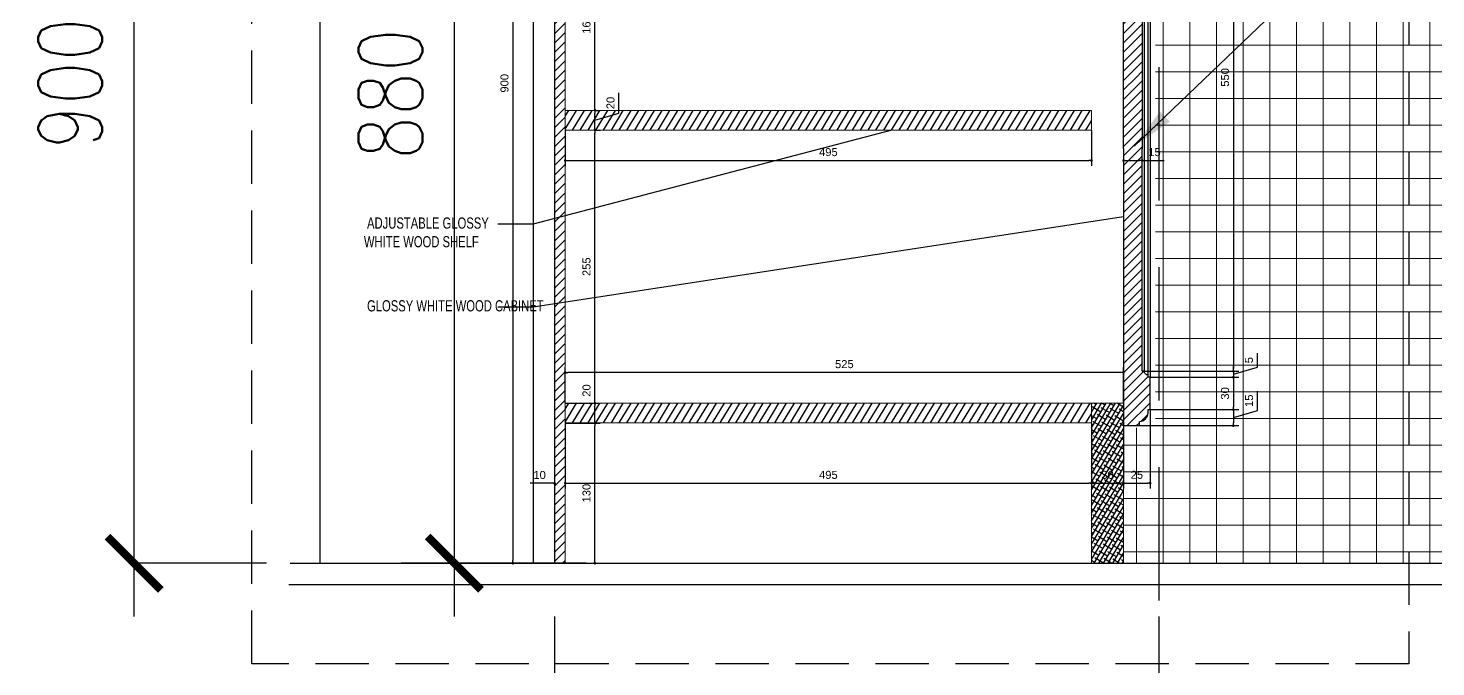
# Model space of a CAD drawing. Header units: inches. Extents: x -12478 to 399182, y -23212 to 525552.
# Drawn here: x 35686 to 37006, y -9158 to -8559 of the extents above; entities that cross this region are included whole.
import ezdxf

# ---------------------------------------------------------------- set-up
doc = ezdxf.new("R2010")
doc.units = ezdxf.units.IN
doc.header["$LTSCALE"] = 1000
doc.header["$MEASUREMENT"] = 0
for name, pattern in [('DASHED', [0.75, 0.5, -0.25]), ('HIDDEN', [0.375, 0.25, -0.125]), ('HIDDEN2', [0.1875, 0.125, -0.0625])]:
    doc.linetypes.add(name, pattern=pattern)
for name, color, linetype in [('8', 8, 'Continuous'), ('A-DIM', 9, 'Continuous'), ('A-Hidden', 8, 'HIDDEN'), ('CQ Grg Gypsum', 41, 'Continuous'), ('CQ spot detail elevation', 1, 'Continuous'), ('CQ SPOT DETAILS', 40, 'Continuous'), ('Layer1', 1, 'Continuous'), ('Layer3', 3, 'Continuous'), ('Layer7', 8, 'Continuous'), ('MARBLE 2', 6, 'Continuous')]:
    doc.layers.add(name, color=color, linetype=linetype)
for name, color, linetype, lineweight in [('CQ Marble', 6, 'Continuous', 0), ('ID-NOTES', 3, 'Continuous', 0), ('Sanitaire', 253, 'Continuous', 0)]:
    doc.layers.add(name, color=color, linetype=linetype, lineweight=lineweight)
doc.styles.add('DIM 50', font='romans.shx', dxfattribs={"width": 0.75, "height": 100})
doc.styles.get("Standard").update_dxf_attribs({"font": 'arial.ttf'})
doc.styles.add('ZZ-Dim All', font='romans.shx', dxfattribs={"width": 0.8})
doc.dimstyles.new('chester 5', dxfattribs={"dimscale": 0.05, "dimtxt": 150, "dimasz": 50, "dimexe": 100, "dimexo": 0, "dimgap": 80, "dimtad": 1, "dimdec": 0, "dimrnd": 5, "dimzin": 0, "dimdsep": 46, "dimtxsty": 'Standard', "dimblk": 'DOT', "dimcen": 100, "dimclrd": 1, "dimclre": 1, "dimclrt": 3, "dimadec": 0, "dimazin": 0, "dimtfac": 1, "dimtdec": 0, "dimtofl": 0, "dimtmove": 0, "dimatfit": 3, "dimfxl": 1, "dimtolj": 1, "dimtzin": 0, "dimlwd": -1, "dimarcsym": 0})
doc.dimstyles.new('DIM 0200', dxfattribs={"dimscale": 200, "dimtxt": 1, "dimasz": 0.8, "dimexe": 0.5, "dimexo": 1, "dimgap": 0.4, "dimtad": 1, "dimdec": 0, "dimrnd": 10, "dimdsep": 46, "dimtxsty": 'ZZ-Dim All', "dimblk1": 'ARCHTICK', "dimblk2": 'ARCHTICK', "dimsah": 1, "dimcen": 1, "dimdle": 0.5, "dimclrd": 256, "dimclre": 256, "dimclrt": 256, "dimadec": 0, "dimazin": 2, "dimtfac": 1, "dimtdec": 0, "dimtix": 1, "dimtmove": 2, "dimatfit": 2, "dimfxl": 1, "dimfxlon": 1, "dimtolj": 1, "dimtzin": 0, "dimlwd": -1, "dimlwe": -1, "dimarcsym": 0})
doc.dimstyles.new('DIM-100', dxfattribs={"dimscale": 50, "dimtxt": 1.25, "dimasz": 1, "dimexe": 1, "dimexo": 1, "dimgap": 0.6, "dimtad": 1, "dimdec": 0, "dimrnd": 5, "dimdsep": 46, "dimtxsty": 'ZZ-Dim All', "dimblk1": 'ARCHTICK', "dimblk2": 'ARCHTICK', "dimsah": 1, "dimcen": 1, "dimdle": 1, "dimclrd": 256, "dimclre": 8, "dimclrt": 256, "dimazin": 2, "dimtfac": 1, "dimtdec": 0, "dimtix": 1, "dimtmove": 2, "dimatfit": 2, "dimfxl": 0.1, "dimtolj": 1, "dimtzin": 0, "dimlwd": -1, "dimlwe": -1, "dimarcsym": 0})
pattern_1 = [(45, (-27890.277, 9060.65), (-4.4194174, 4.4194174), [])]

# ---------------------------------------------------------------- blocks, each defined once
blk = doc.blocks.new('A$Cc1a19ef2')
at = {"layer": 'Layer7'}
h = blk.add_hatch(dxfattribs=at)
h.set_pattern_fill('ANSI31', color=256, scale=50, style=0)
h.set_pattern_definition([(58.971423, (-38816.766, -48687.712), (-5.35568947, 3.22165956), [])])
h.paths.add_polyline_path([(0, 424.6), (0, 406.1), (493.4, 406.1), (493.4, 424.6)])
h = blk.add_hatch(dxfattribs=at)
h.set_pattern_fill('ANSI31', color=256, scale=50, style=0)
h.set_pattern_definition([(58.971423, (-38816.766, -48962.3396), (-5.35568947, 3.22165956), [])])
h.paths.add_polyline_path([(0, 150), (0, 131.5), (493.4, 131.5), (493.4, 150)])
at = {"layer": 'MARBLE 2', "ltscale": 0.1}
h = blk.add_hatch(dxfattribs=at)
h.set_pattern_fill('ANSI38', color=8, scale=30, style=0)
h.set_pattern_definition([(58.971423, (-43633.7828, -46815.273), (-3.21341368, 1.93299574), []), (148.971423, (-43633.7828, -46815.273), (-8.3598231, 0.6525778), [9.375, -5.625])])
h.paths.add_polyline_path([(523.4, 150), (518.4, 150), (493.4, 150), (493.4, 0), (523.4, 0)])
at = {"layer": 'Sanitaire'}
h = blk.add_hatch(dxfattribs=at)
h.set_pattern_fill('ANSI31', color=8, scale=50)
h.set_pattern_definition(pattern_1)
h.paths.add_polyline_path([(540.9, 844.5), (542.9, 844.5, -0.414214), (546.4, 848), (546.4, 850), (548.4, 850), (548.4, 865), (546.4, 865), (546.4, 868, 0.414214), (538.4, 876), (538.4, 880), (523.4, 880), (523.4, 779), (538.4, 779), (538.4, 782, 0.414214), (546.4, 790), (546.4, 793), (548.4, 793), (548.4, 808), (546.4, 808), (546.4, 810, -0.414214), (542.9, 813.5), (540.9, 813.5)])
edge = h.paths.add_edge_path()
edge.add_line((523.4, 455.5), (540.9, 455.5))
edge.add_line((540.9, 455.5), (540.9, 731))
edge.add_line((540.9, 731), (542.9, 731))
edge.add_arc((546.4, 731), 3.54, 90, 180, ccw=False)
edge.add_line((546.4, 734.5), (546.4, 736.5))
edge.add_line((546.4, 736.5), (548.4, 736.5))
edge.add_line((548.4, 736.5), (548.4, 767))
edge.add_line((548.4, 767), (546.4, 767))
edge.add_line((546.4, 767), (546.4, 770))
edge.add_arc((538.4, 770), 8, 0, 90)
edge.add_line((538.4, 778), (538.4, 779))
edge.add_line((538.4, 779), (523.4, 779))
edge.add_line((523.4, 779), (523.4, 455.5))
h = blk.add_hatch(dxfattribs=at)
h.set_pattern_fill('ANSI31', color=8, scale=50)
h.set_pattern_definition(pattern_1)
edge = h.paths.add_edge_path()
edge.add_line((523.4, 455.5), (540.9, 455.5))
edge.add_line((540.9, 455.5), (540.9, 180))
edge.add_line((540.9, 180), (542.9, 180))
edge.add_arc((546.4, 180), 3.54, 180, 270)
edge.add_line((546.4, 176.5), (546.4, 174.5))
edge.add_line((546.4, 174.5), (548.4, 174.5))
edge.add_line((548.4, 174.5), (548.4, 144))
edge.add_line((548.4, 144), (546.4, 144))
edge.add_line((546.4, 144), (546.4, 141))
edge.add_arc((538.4, 141), 8, 270, 360, ccw=False)
edge.add_line((538.4, 133), (538.4, 132))
edge.add_line((538.4, 132), (523.4, 132))
edge.add_line((523.4, 132), (523.4, 455.5))
h.paths.add_polyline_path([(523.4, 129), (538.4, 129), (538.4, 132), (523.4, 132)])
at = {"layer": '8', "color": 6, "lineweight": 0, "ltscale": 5}
for p, q in [((0, 424.6, 0), (493.4, 424.6, 0)), ((0, 150, 0), (523.4, 150, 0))]:
    blk.add_line(p, q, dxfattribs=at)
at = {"layer": '8', "color": 6, "lineweight": 0, "ltscale": 5, "elevation": 0}
for points in [[(0, 424.6), (493.4, 424.6), (493.4, 406.1), (0, 406.1)], [(0, 150), (493.4, 150), (493.4, 131.5), (0, 131.5)]]:
    blk.add_lwpolyline(points, close=True, dxfattribs=at)
blk.add_lwpolyline([(518.4, 150), (523.4, 150), (523.4, 0), (493.4, 0), (493.4, 150)], dxfattribs=at)
at = {"layer": 'CQ Grg Gypsum'}
for p, q in [((542.9, 731, 0), (542.9, 180, 0)), ((546.4, 176.5, 0), (546.4, 734.5, 0)), ((548.4, 736.5, 0), (548.4, 174.5, 0))]:
    blk.add_line(p, q, dxfattribs=at)
at = {"layer": 'CQ Grg Gypsum', "elevation": 0}
for points in [[(523.4, 388.4), (523.4, 779), (538.4, 779), (538.4, 778, -0.414214), (546.4, 770), (546.4, 767), (548.4, 767), (548.4, 736.5), (546.4, 736.5), (546.4, 734.5, 0.414214), (542.9, 731), (540.9, 731), (540.9, 388.4)], [(523.4, 388.4), (523.4, 129), (538.4, 129), (538.4, 133, 0.414214), (546.4, 141), (546.4, 144), (548.4, 144), (548.4, 174.5), (546.4, 174.5), (546.4, 176.5, -0.414214), (542.9, 180), (540.9, 180), (540.9, 388.4)]]:
    blk.add_lwpolyline(points, format="xyb", dxfattribs=at)
at = {"layer": 'Defpoints', "color": 1}
for tag, p in [('PRODUCT', (88, 900.2, 0)), ('MODELNUMBER', (88.2, 900.3, 0)), ('TRADENAME', (88.3, 900.3, 0))]:
    blk.add_attdef(tag, p, '', height=0.0254, dxfattribs=at)
blk = doc.blocks.new('_ARCHTICK')
at = {"color": 0, "linetype": 'ByBlock', "const_width": 0.15}
blk.add_lwpolyline([(-0.5, -0.5), (0.5, 0.5)], dxfattribs=at)
blk = doc.blocks.new('*D617')
at = {"layer": 'A-DIM', "transparency": 16777216}
blk.add_line((36085.6, -9110.6), (36085.6, -8130.6), dxfattribs=at)
at = {"layer": 'A-DIM', "color": 8, "linetype": 'HIDDEN2', "transparency": 16777216}
for p, q in [((36139.5, -8180.6), (36035.6, -8180.6)), ((36139.5, -9060.6), (36035.6, -9060.6))]:
    blk.add_line(p, q, dxfattribs=at)
at = {"layer": 'Defpoints', "color": 0, "transparency": 16777216}
for p in [(36085.6, -8180.6), (36189.5, -8180.6, 0), (36189.5, -9060.6, 0)]:
    blk.add_point(p, dxfattribs=at)
at = {"layer": 'A-DIM', "transparency": 16777216, "xscale": 50, "yscale": 50, "zscale": 50}
for p, rotation in [((36085.6, -8180.6), 90), ((36085.6, -9060.6), 270)]:
    blk.add_blockref('_ARCHTICK', p, dxfattribs=dict(at, rotation=rotation))
at = {"layer": 'A-DIM', "color": 3, "transparency": 16777216, "insert": (36025.6, -8620.6), "char_height": 60, "attachment_point": 5, "rotation": 90, "style": 'ZZ-Dim All'}
blk.add_mtext('\\A1;880', dxfattribs=at)
blk = doc.blocks.new('*D640')
at = {"layer": 'A-DIM', "color": 8, "linetype": 'HIDDEN2', "transparency": 16777216}
for p, q in [((36745.9, -8220.6), (36745.9, -9700.6)), ((36179.5, -9110.6), (36179.5, -9700.6))]:
    blk.add_line(p, q, dxfattribs=at)
at = {"layer": 'A-DIM', "transparency": 16777216}
blk.add_line((36129.5, -9650.6), (36795.9, -9650.6), dxfattribs=at)
at = {"layer": 'Defpoints', "color": 0, "transparency": 16777216}
for p in [(36745.9, -8170.6, 0), (36179.5, -9060.6, 0), (36745.9, -9650.6)]:
    blk.add_point(p, dxfattribs=at)
at = {"layer": 'A-DIM', "transparency": 16777216, "xscale": 50, "yscale": 50, "zscale": 50, "rotation": 180}
blk.add_blockref('_ARCHTICK', (36179.5, -9650.6), dxfattribs=at)
at = {"layer": 'A-DIM', "transparency": 16777216, "xscale": 50, "yscale": 50, "zscale": 50}
blk.add_blockref('_ARCHTICK', (36745.9, -9650.6), dxfattribs=at)
at = {"layer": 'A-DIM', "color": 3, "transparency": 16777216, "insert": (36462.7, -9590.6), "char_height": 60, "attachment_point": 5, "style": 'ZZ-Dim All'}
blk.add_mtext('\\A1;565', dxfattribs=at)
blk = doc.blocks.new('*D641')
at = {"layer": 'A-DIM', "color": 8, "linetype": 'HIDDEN2', "transparency": 16777216}
for p, q in [((40555.4, -8910.6), (40555.4, -9700.6)), ((36745.9, -9110.6), (36745.9, -9700.6))]:
    blk.add_line(p, q, dxfattribs=at)
at = {"layer": 'A-DIM', "transparency": 16777216}
blk.add_line((36695.9, -9650.6), (40605.4, -9650.6), dxfattribs=at)
at = {"layer": 'Defpoints', "color": 0, "transparency": 16777216}
for p in [(40555.4, -8860.6, 0), (36745.9, -9060.6, 0), (40555.4, -9650.6)]:
    blk.add_point(p, dxfattribs=at)
at = {"layer": 'A-DIM', "transparency": 16777216, "xscale": 50, "yscale": 50, "zscale": 50, "rotation": 180}
blk.add_blockref('_ARCHTICK', (36745.9, -9650.6), dxfattribs=at)
at = {"layer": 'A-DIM', "transparency": 16777216, "xscale": 50, "yscale": 50, "zscale": 50}
blk.add_blockref('_ARCHTICK', (40555.4, -9650.6), dxfattribs=at)
at = {"layer": 'A-DIM', "color": 3, "transparency": 16777216, "insert": (38650.6, -9590.6), "char_height": 60, "attachment_point": 5, "style": 'ZZ-Dim All'}
blk.add_mtext('\\A1;3810', dxfattribs=at)
blk = doc.blocks.new('*D642')
at = {"layer": 'A-DIM', "color": 8, "linetype": 'HIDDEN2', "transparency": 16777216}
for p, q in [((36179.5, -9110.6), (36179.5, -9886.4)), ((40555.4, -9110.6), (40555.4, -9886.4))]:
    blk.add_line(p, q, dxfattribs=at)
at = {"layer": 'A-DIM', "transparency": 16777216}
blk.add_line((36129.5, -9836.4), (40605.4, -9836.4), dxfattribs=at)
at = {"layer": 'Defpoints', "color": 0, "transparency": 16777216}
for p in [(36179.5, -9060.6, 0), (40555.4, -9060.6, 0), (40555.4, -9836.4)]:
    blk.add_point(p, dxfattribs=at)
at = {"layer": 'A-DIM', "transparency": 16777216, "xscale": 50, "yscale": 50, "zscale": 50, "rotation": 180}
blk.add_blockref('_ARCHTICK', (36179.5, -9836.4), dxfattribs=at)
at = {"layer": 'A-DIM', "transparency": 16777216, "xscale": 50, "yscale": 50, "zscale": 50}
blk.add_blockref('_ARCHTICK', (40555.4, -9836.4), dxfattribs=at)
at = {"layer": 'A-DIM', "color": 3, "transparency": 16777216, "insert": (38367.4, -9776.4), "char_height": 60, "attachment_point": 5, "style": 'ZZ-Dim All'}
blk.add_mtext('\\A1;4375', dxfattribs=at)
blk = doc.blocks.new('_Dot')
at = {"color": 0, "linetype": 'ByBlock', "lineweight": -2}
blk.add_line((-0.5, 0), (-1, 0), dxfattribs=at)
at = {"color": 0, "linetype": 'ByBlock', "const_width": 0.5}
blk.add_lwpolyline([(-0.25, 0, 1), (0.25, 0, 1)], format="xyb", close=True, dxfattribs=at)
blk = doc.blocks.new('*D647')
at = {"layer": 'CQ spot detail elevation', "color": 1, "lineweight": -2, "transparency": 16777216}
for p, q in [((36189.5, -8929.2), (36222.4, -8929.2)), ((36189.5, -9060.6), (36222.4, -9060.6))]:
    blk.add_line(p, q, dxfattribs=at)
at = {"layer": 'CQ spot detail elevation', "color": 1, "transparency": 16777216}
blk.add_line((36217.4, -9058.1), (36217.4, -8931.7), dxfattribs=at)
at = {"layer": 'Defpoints', "color": 0, "transparency": 16777216}
for p in [(36189.5, -8929.2, 0), (36217.4, -8929.2), (36189.5, -9060.6, 0)]:
    blk.add_point(p, dxfattribs=at)
at = {"layer": 'CQ spot detail elevation', "color": 1, "transparency": 16777216, "xscale": 2.5, "yscale": 2.5, "zscale": 2.5}
for p, rotation in [((36217.4, -8929.2), 90), ((36217.4, -9060.6), 270)]:
    blk.add_blockref('_Dot', p, dxfattribs=dict(at, rotation=rotation))
at = {"layer": 'CQ spot detail elevation', "color": 3, "transparency": 16777216, "insert": (36209.5, -8994.9), "char_height": 7.5, "attachment_point": 5, "rotation": 90}
blk.add_mtext('\\A1;130', dxfattribs=at)
blk = doc.blocks.new('*D648')
at = {"layer": 'CQ spot detail elevation', "color": 1, "transparency": 16777216}
for p, q in [((36217.4, -8910.6), (36217.4, -8889.3)), ((36217.4, -8926.7), (36217.4, -8913.1))]:
    blk.add_line(p, q, dxfattribs=at)
at = {"layer": 'CQ spot detail elevation', "color": 1, "lineweight": -2, "transparency": 16777216}
for p, q in [((36189.5, -8910.6), (36222.4, -8910.6)), ((36189.5, -8929.2), (36222.4, -8929.2))]:
    blk.add_line(p, q, dxfattribs=at)
at = {"layer": 'Defpoints', "color": 0, "transparency": 16777216}
for p in [(36189.5, -8910.6, 0), (36217.4, -8910.6), (36189.5, -8929.2, 0)]:
    blk.add_point(p, dxfattribs=at)
at = {"layer": 'CQ spot detail elevation', "color": 1, "transparency": 16777216, "xscale": 2.5, "yscale": 2.5, "zscale": 2.5}
for p, rotation in [((36217.4, -8910.6), 90), ((36217.4, -8929.2), 270)]:
    blk.add_blockref('_Dot', p, dxfattribs=dict(at, rotation=rotation))
at = {"layer": 'CQ spot detail elevation', "color": 3, "transparency": 16777216, "insert": (36209.5, -8898.7), "char_height": 7.5, "attachment_point": 5, "rotation": 90}
blk.add_mtext('\\A1;20', dxfattribs=at)
blk = doc.blocks.new('*D649')
at = {"layer": 'CQ spot detail elevation', "color": 1, "lineweight": -2, "transparency": 16777216}
for p, q in [((36217.4, -8654.5), (36222.4, -8654.5)), ((36189.5, -8910.6), (36222.4, -8910.6))]:
    blk.add_line(p, q, dxfattribs=at)
at = {"layer": 'CQ spot detail elevation', "color": 1, "transparency": 16777216}
blk.add_line((36217.4, -8908.1), (36217.4, -8657), dxfattribs=at)
at = {"layer": 'Defpoints', "color": 0, "transparency": 16777216}
for p in [(36217.4, -8654.5, 0), (36217.4, -8654.5), (36189.5, -8910.6, 0)]:
    blk.add_point(p, dxfattribs=at)
at = {"layer": 'CQ spot detail elevation', "color": 1, "transparency": 16777216, "xscale": 2.5, "yscale": 2.5, "zscale": 2.5}
for p, rotation in [((36217.4, -8654.5), 90), ((36217.4, -8910.6), 270)]:
    blk.add_blockref('_Dot', p, dxfattribs=dict(at, rotation=rotation))
at = {"layer": 'CQ spot detail elevation', "color": 3, "transparency": 16777216, "insert": (36209.5, -8782.6), "char_height": 7.5, "attachment_point": 5, "rotation": 90}
blk.add_mtext('\\A1;255', dxfattribs=at)
blk = doc.blocks.new('*D650')
at = {"layer": 'CQ spot detail elevation', "color": 1, "transparency": 16777216}
for p, q in [((36239.9, -8638.5), (36239.9, -8619.7)), ((36217.4, -8652), (36217.4, -8638.5)), ((36217.4, -8645.3), (36239.9, -8638.5))]:
    blk.add_line(p, q, dxfattribs=at)
at = {"layer": 'CQ spot detail elevation', "color": 1, "lineweight": -2, "transparency": 16777216}
for p, q in [((36217.4, -8636), (36222.4, -8636)), ((36217.4, -8654.5), (36222.4, -8654.5))]:
    blk.add_line(p, q, dxfattribs=at)
at = {"layer": 'Defpoints', "color": 0, "transparency": 16777216}
for p in [(36217.4, -8636, 0), (36217.4, -8636), (36217.4, -8654.5, 0)]:
    blk.add_point(p, dxfattribs=at)
at = {"layer": 'CQ spot detail elevation', "color": 1, "transparency": 16777216, "xscale": 2.5, "yscale": 2.5, "zscale": 2.5}
for p, rotation in [((36217.4, -8636), 90), ((36217.4, -8654.5), 270)]:
    blk.add_blockref('_Dot', p, dxfattribs=dict(at, rotation=rotation))
at = {"layer": 'CQ spot detail elevation', "color": 3, "transparency": 16777216, "insert": (36232, -8629.1), "char_height": 7.5, "attachment_point": 5, "rotation": 90}
blk.add_mtext('\\A1;20', dxfattribs=at)
blk = doc.blocks.new('*D651')
at = {"layer": 'CQ spot detail elevation', "color": 1, "lineweight": -2, "transparency": 16777216}
for p, q in [((36217.4, -8475.1), (36222.4, -8475.1)), ((36217.4, -8636), (36222.4, -8636))]:
    blk.add_line(p, q, dxfattribs=at)
at = {"layer": 'CQ spot detail elevation', "color": 1, "transparency": 16777216}
blk.add_line((36217.4, -8633.5), (36217.4, -8477.6), dxfattribs=at)
at = {"layer": 'Defpoints', "color": 0, "transparency": 16777216}
for p in [(36217.4, -8475.1, 0), (36217.4, -8475.1), (36217.4, -8636, 0)]:
    blk.add_point(p, dxfattribs=at)
at = {"layer": 'CQ spot detail elevation', "color": 1, "transparency": 16777216, "xscale": 2.5, "yscale": 2.5, "zscale": 2.5}
for p, rotation in [((36217.4, -8475.1), 90), ((36217.4, -8636), 270)]:
    blk.add_blockref('_Dot', p, dxfattribs=dict(at, rotation=rotation))
at = {"layer": 'CQ spot detail elevation', "color": 3, "transparency": 16777216, "insert": (36209.5, -8555.5), "char_height": 7.5, "attachment_point": 5, "rotation": 90}
blk.add_mtext('\\A1;160', dxfattribs=at)
blk = doc.blocks.new('*D655')
at = {"layer": 'CQ spot detail elevation', "color": 1, "lineweight": -2, "transparency": 16777216}
for p, q in [((36189.5, -8929.2), (36189.5, -8990.6)), ((36682.9, -8929.2), (36682.9, -8990.6))]:
    blk.add_line(p, q, dxfattribs=at)
at = {"layer": 'CQ spot detail elevation', "color": 1, "transparency": 16777216}
blk.add_line((36192, -8985.6), (36680.4, -8985.6), dxfattribs=at)
at = {"layer": 'Defpoints', "color": 0, "transparency": 16777216}
for p in [(36189.5, -8929.2), (36682.9, -8929.2, 0), (36682.9, -8985.6)]:
    blk.add_point(p, dxfattribs=at)
at = {"layer": 'CQ spot detail elevation', "color": 1, "transparency": 16777216, "xscale": 2.5, "yscale": 2.5, "zscale": 2.5, "rotation": 180}
blk.add_blockref('_Dot', (36189.5, -8985.6), dxfattribs=at)
at = {"layer": 'CQ spot detail elevation', "color": 1, "transparency": 16777216, "xscale": 2.5, "yscale": 2.5, "zscale": 2.5}
blk.add_blockref('_Dot', (36682.9, -8985.6), dxfattribs=at)
at = {"layer": 'CQ spot detail elevation', "color": 3, "transparency": 16777216, "insert": (36436.2, -8977.8), "char_height": 7.5, "attachment_point": 5}
blk.add_mtext('\\A1;495', dxfattribs=at)
blk = doc.blocks.new('*D656')
at = {"layer": 'CQ spot detail elevation', "color": 1, "lineweight": -2, "transparency": 16777216}
for p, q in [((36682.9, -8929.2), (36682.9, -8990.6)), ((36712.9, -8931.6), (36712.9, -8990.6))]:
    blk.add_line(p, q, dxfattribs=at)
at = {"layer": 'CQ spot detail elevation', "color": 1, "transparency": 16777216}
blk.add_line((36685.4, -8985.6), (36710.4, -8985.6), dxfattribs=at)
at = {"layer": 'Defpoints', "color": 0, "transparency": 16777216}
for p in [(36682.9, -8929.2, 0), (36712.9, -8931.6, 0), (36712.9, -8985.6)]:
    blk.add_point(p, dxfattribs=at)
at = {"layer": 'CQ spot detail elevation', "color": 1, "transparency": 16777216, "xscale": 2.5, "yscale": 2.5, "zscale": 2.5, "rotation": 180}
blk.add_blockref('_Dot', (36682.9, -8985.6), dxfattribs=at)
at = {"layer": 'CQ spot detail elevation', "color": 1, "transparency": 16777216, "xscale": 2.5, "yscale": 2.5, "zscale": 2.5}
blk.add_blockref('_Dot', (36712.9, -8985.6), dxfattribs=at)
at = {"layer": 'CQ spot detail elevation', "color": 3, "transparency": 16777216, "insert": (36697.9, -8977.8), "char_height": 7.5, "attachment_point": 5}
blk.add_mtext('\\A1;30', dxfattribs=at)
blk = doc.blocks.new('*D657')
at = {"layer": 'CQ spot detail elevation', "color": 1, "lineweight": -2, "transparency": 16777216}
for p, q in [((36737.9, -8916.6), (36737.9, -8990.6)), ((36712.9, -8931.6), (36712.9, -8990.6))]:
    blk.add_line(p, q, dxfattribs=at)
at = {"layer": 'CQ spot detail elevation', "color": 1, "transparency": 16777216}
blk.add_line((36715.4, -8985.6), (36735.4, -8985.6), dxfattribs=at)
at = {"layer": 'Defpoints', "color": 0, "transparency": 16777216}
for p in [(36737.9, -8916.6, 0), (36712.9, -8931.6, 0), (36737.9, -8985.6)]:
    blk.add_point(p, dxfattribs=at)
at = {"layer": 'CQ spot detail elevation', "color": 1, "transparency": 16777216, "xscale": 2.5, "yscale": 2.5, "zscale": 2.5, "rotation": 180}
blk.add_blockref('_Dot', (36712.9, -8985.6), dxfattribs=at)
at = {"layer": 'CQ spot detail elevation', "color": 1, "transparency": 16777216, "xscale": 2.5, "yscale": 2.5, "zscale": 2.5}
blk.add_blockref('_Dot', (36737.9, -8985.6), dxfattribs=at)
at = {"layer": 'CQ spot detail elevation', "color": 3, "transparency": 16777216, "insert": (36725.4, -8977.8), "char_height": 7.5, "attachment_point": 5}
blk.add_mtext('\\A1;25', dxfattribs=at)
blk = doc.blocks.new('*D658')
at = {"layer": 'CQ spot detail elevation', "color": 1, "lineweight": -2, "transparency": 16777216}
for p, q in [((36179.5, -8929.2), (36179.5, -8990.7)), ((36189.5, -8929.2), (36189.5, -8990.7))]:
    blk.add_line(p, q, dxfattribs=at)
at = {"layer": 'CQ spot detail elevation', "color": 1, "transparency": 16777216}
for p, q in [((36177, -8985.7), (36156.5, -8985.7)), ((36192, -8985.7), (36194.5, -8985.7))]:
    blk.add_line(p, q, dxfattribs=at)
at = {"layer": 'Defpoints', "color": 0, "transparency": 16777216}
for p in [(36179.5, -8929.2, 0), (36189.5, -8929.2), (36179.5, -8985.7)]:
    blk.add_point(p, dxfattribs=at)
at = {"layer": 'CQ spot detail elevation', "color": 1, "transparency": 16777216, "xscale": 2.5, "yscale": 2.5, "zscale": 2.5}
blk.add_blockref('_Dot', (36179.5, -8985.7), dxfattribs=at)
at = {"layer": 'CQ spot detail elevation', "color": 1, "transparency": 16777216, "xscale": 2.5, "yscale": 2.5, "zscale": 2.5, "rotation": 180}
blk.add_blockref('_Dot', (36189.5, -8985.7), dxfattribs=at)
at = {"layer": 'CQ spot detail elevation', "color": 3, "transparency": 16777216, "insert": (36165.5, -8977.9), "char_height": 7.5, "attachment_point": 5}
blk.add_mtext('\\A1;10', dxfattribs=at)
blk = doc.blocks.new('*D659')
at = {"layer": 'CQ spot detail elevation', "color": 1, "lineweight": -2, "transparency": 16777216}
for p, q in [((36189.5, -8910.6), (36189.5, -8876.9)), ((36712.9, -8910.6), (36712.9, -8876.9))]:
    blk.add_line(p, q, dxfattribs=at)
at = {"layer": 'CQ spot detail elevation', "color": 1, "transparency": 16777216}
blk.add_line((36710.4, -8881.9), (36192, -8881.9), dxfattribs=at)
at = {"layer": 'Defpoints', "color": 0, "transparency": 16777216}
for p in [(36189.5, -8881.9), (36189.5, -8910.6, 0), (36712.9, -8910.6, 0)]:
    blk.add_point(p, dxfattribs=at)
at = {"layer": 'CQ spot detail elevation', "color": 1, "transparency": 16777216, "xscale": 2.5, "yscale": 2.5, "zscale": 2.5, "rotation": 180}
blk.add_blockref('_Dot', (36189.5, -8881.9), dxfattribs=at)
at = {"layer": 'CQ spot detail elevation', "color": 1, "transparency": 16777216, "xscale": 2.5, "yscale": 2.5, "zscale": 2.5}
blk.add_blockref('_Dot', (36712.9, -8881.9), dxfattribs=at)
at = {"layer": 'CQ spot detail elevation', "color": 3, "transparency": 16777216, "insert": (36451.2, -8874), "char_height": 7.5, "attachment_point": 5}
blk.add_mtext('\\A1;525', dxfattribs=at)
blk = doc.blocks.new('*D660')
at = {"layer": 'CQ spot detail elevation', "color": 1, "lineweight": -2, "transparency": 16777216}
for p, q in [((36189.5, -8654.5), (36189.5, -8688)), ((36682.9, -8654.5), (36682.9, -8688))]:
    blk.add_line(p, q, dxfattribs=at)
at = {"layer": 'CQ spot detail elevation', "color": 1, "transparency": 16777216}
blk.add_line((36192, -8683), (36680.4, -8683), dxfattribs=at)
at = {"layer": 'Defpoints', "color": 0, "transparency": 16777216}
for p in [(36189.5, -8654.5, 0), (36682.9, -8654.5, 0), (36682.9, -8683)]:
    blk.add_point(p, dxfattribs=at)
at = {"layer": 'CQ spot detail elevation', "color": 1, "transparency": 16777216, "xscale": 2.5, "yscale": 2.5, "zscale": 2.5, "rotation": 180}
blk.add_blockref('_Dot', (36189.5, -8683), dxfattribs=at)
at = {"layer": 'CQ spot detail elevation', "color": 1, "transparency": 16777216, "xscale": 2.5, "yscale": 2.5, "zscale": 2.5}
blk.add_blockref('_Dot', (36682.9, -8683), dxfattribs=at)
at = {"layer": 'CQ spot detail elevation', "color": 3, "transparency": 16777216, "insert": (36436.2, -8675.2), "char_height": 7.5, "attachment_point": 5}
blk.add_mtext('\\A1;495', dxfattribs=at)
blk = doc.blocks.new('*D665')
at = {"layer": 'CQ spot detail elevation', "color": 1, "lineweight": -2, "transparency": 16777216}
for p, q in [((36730.4, -8329.6), (36820.9, -8329.6)), ((36730.4, -8880.6), (36820.9, -8880.6))]:
    blk.add_line(p, q, dxfattribs=at)
at = {"layer": 'CQ spot detail elevation', "color": 1, "transparency": 16777216}
blk.add_line((36815.9, -8332.1), (36815.9, -8878.1), dxfattribs=at)
at = {"layer": 'Defpoints', "color": 0, "transparency": 16777216}
for p in [(36730.4, -8329.6, 0), (36730.4, -8880.6, 0), (36815.9, -8880.6)]:
    blk.add_point(p, dxfattribs=at)
at = {"layer": 'CQ spot detail elevation', "color": 1, "transparency": 16777216, "xscale": 2.5, "yscale": 2.5, "zscale": 2.5}
for p, rotation in [((36815.9, -8329.6), 90), ((36815.9, -8880.6), 270)]:
    blk.add_blockref('_Dot', p, dxfattribs=dict(at, rotation=rotation))
at = {"layer": 'CQ spot detail elevation', "color": 3, "transparency": 16777216, "insert": (36808.1, -8605.1), "char_height": 7.5, "attachment_point": 5, "rotation": 90}
blk.add_mtext('\\A1;550', dxfattribs=at)
blk = doc.blocks.new('*D666')
at = {"layer": 'CQ spot detail elevation', "color": 1, "transparency": 16777216}
for p, q in [((36838.4, -8876.7), (36838.4, -8863.7)), ((36815.9, -8878.1), (36815.9, -8875.6)), ((36815.9, -8883.4), (36838.4, -8876.7)), ((36815.9, -8880.6), (36815.9, -8886.2)), ((36815.9, -8888.7), (36815.9, -8891.2))]:
    blk.add_line(p, q, dxfattribs=at)
at = {"layer": 'CQ spot detail elevation', "color": 1, "lineweight": -2, "transparency": 16777216}
for p, q in [((36730.4, -8880.6), (36820.9, -8880.6)), ((36737.9, -8886.2), (36820.9, -8886.2))]:
    blk.add_line(p, q, dxfattribs=at)
at = {"layer": 'Defpoints', "color": 0, "transparency": 16777216}
for p in [(36730.4, -8880.6, 0), (36737.9, -8886.2, 0), (36815.9, -8886.2)]:
    blk.add_point(p, dxfattribs=at)
at = {"layer": 'CQ spot detail elevation', "color": 1, "transparency": 16777216, "xscale": 2.5, "yscale": 2.5, "zscale": 2.5}
for p, rotation in [((36815.9, -8880.6), 270), ((36815.9, -8886.2), 90)]:
    blk.add_blockref('_Dot', p, dxfattribs=dict(at, rotation=rotation))
at = {"layer": 'CQ spot detail elevation', "color": 3, "transparency": 16777216, "insert": (36830.5, -8870.2), "char_height": 7.5, "attachment_point": 5, "rotation": 90}
blk.add_mtext('\\A1;5', dxfattribs=at)
blk = doc.blocks.new('*D667')
at = {"layer": 'CQ spot detail elevation', "color": 1, "lineweight": -2, "transparency": 16777216}
for p, q in [((36737.9, -8886.2), (36820.9, -8886.2)), ((36737.9, -8916.6), (36820.9, -8916.6))]:
    blk.add_line(p, q, dxfattribs=at)
at = {"layer": 'CQ spot detail elevation', "color": 1, "transparency": 16777216}
blk.add_line((36815.9, -8888.7), (36815.9, -8914.1), dxfattribs=at)
at = {"layer": 'Defpoints', "color": 0, "transparency": 16777216}
for p in [(36737.9, -8886.2, 0), (36737.9, -8916.6), (36815.9, -8916.6)]:
    blk.add_point(p, dxfattribs=at)
at = {"layer": 'CQ spot detail elevation', "color": 1, "transparency": 16777216, "xscale": 2.5, "yscale": 2.5, "zscale": 2.5}
for p, rotation in [((36815.9, -8886.2), 90), ((36815.9, -8916.6), 270)]:
    blk.add_blockref('_Dot', p, dxfattribs=dict(at, rotation=rotation))
at = {"layer": 'CQ spot detail elevation', "color": 3, "transparency": 16777216, "insert": (36808.1, -8901.4), "char_height": 7.5, "attachment_point": 5, "rotation": 90}
blk.add_mtext('\\A1;30', dxfattribs=at)
blk = doc.blocks.new('*D668')
at = {"layer": 'CQ spot detail elevation', "color": 1, "transparency": 16777216}
for p, q in [((36838.4, -8917.4), (36838.4, -8899.3)), ((36815.9, -8924.1), (36838.4, -8917.4)), ((36815.9, -8919.1), (36815.9, -8929.1))]:
    blk.add_line(p, q, dxfattribs=at)
at = {"layer": 'CQ spot detail elevation', "color": 1, "lineweight": -2, "transparency": 16777216}
for p, q in [((36737.9, -8916.6), (36820.9, -8916.6)), ((36727.9, -8931.6), (36820.9, -8931.6))]:
    blk.add_line(p, q, dxfattribs=at)
at = {"layer": 'Defpoints', "color": 0, "transparency": 16777216}
for p in [(36737.9, -8916.6), (36727.9, -8931.6, 0), (36815.9, -8931.6)]:
    blk.add_point(p, dxfattribs=at)
at = {"layer": 'CQ spot detail elevation', "color": 1, "transparency": 16777216, "xscale": 2.5, "yscale": 2.5, "zscale": 2.5}
for p, rotation in [((36815.9, -8916.6), 90), ((36815.9, -8931.6), 270)]:
    blk.add_blockref('_Dot', p, dxfattribs=dict(at, rotation=rotation))
at = {"layer": 'CQ spot detail elevation', "color": 3, "transparency": 16777216, "insert": (36830.6, -8908.3), "char_height": 7.5, "attachment_point": 5, "rotation": 90}
blk.add_mtext('\\A1;15', dxfattribs=at)
blk = doc.blocks.new('*D681')
at = {"layer": 'CQ spot detail elevation', "color": 1, "lineweight": -2, "transparency": 16777216}
for p, q in [((36712.9, -8683.1), (36712.9, -8688.1)), ((36730.4, -8683.1), (36730.4, -8678.1))]:
    blk.add_line(p, q, dxfattribs=at)
at = {"layer": 'CQ spot detail elevation', "color": 1, "transparency": 16777216}
for p, q in [((36715.4, -8683.1), (36727.9, -8683.1)), ((36730.4, -8683.1), (36751, -8683.1))]:
    blk.add_line(p, q, dxfattribs=at)
at = {"layer": 'Defpoints', "color": 0, "transparency": 16777216}
for p in [(36712.9, -8683.1, 0), (36730.4, -8683.1, 0), (36730.4, -8683.1)]:
    blk.add_point(p, dxfattribs=at)
at = {"layer": 'CQ spot detail elevation', "color": 1, "transparency": 16777216, "xscale": 2.5, "yscale": 2.5, "zscale": 2.5, "rotation": 180}
blk.add_blockref('_Dot', (36712.9, -8683.1), dxfattribs=at)
at = {"layer": 'CQ spot detail elevation', "color": 1, "transparency": 16777216, "xscale": 2.5, "yscale": 2.5, "zscale": 2.5}
blk.add_blockref('_Dot', (36730.4, -8683.1), dxfattribs=at)
at = {"layer": 'CQ spot detail elevation', "color": 3, "transparency": 16777216, "insert": (36741.9, -8675.2), "char_height": 7.5, "attachment_point": 5}
blk.add_mtext('\\A1;15', dxfattribs=at)
blk = doc.blocks.new('*D684')
at = {"layer": 'CQ spot detail elevation', "color": 1, "lineweight": -2, "transparency": 16777216}
for p, q in [((36219, -8160.6), (36135.5, -8160.6)), ((36209, -9060.6), (36135.5, -9060.6))]:
    blk.add_line(p, q, dxfattribs=at)
at = {"layer": 'CQ spot detail elevation', "color": 1, "transparency": 16777216}
blk.add_line((36140.5, -8163.1), (36140.5, -9058.1), dxfattribs=at)
at = {"layer": 'Defpoints', "color": 0, "transparency": 16777216}
for p in [(36219, -8160.6), (36140.5, -9060.6), (36209, -9060.6, 0)]:
    blk.add_point(p, dxfattribs=at)
at = {"layer": 'CQ spot detail elevation', "color": 1, "transparency": 16777216, "xscale": 2.5, "yscale": 2.5, "zscale": 2.5}
for p, rotation in [((36140.5, -8160.6), 90), ((36140.5, -9060.6), 270)]:
    blk.add_blockref('_Dot', p, dxfattribs=dict(at, rotation=rotation))
at = {"layer": 'CQ spot detail elevation', "color": 3, "transparency": 16777216, "insert": (36132.6, -8610.6), "char_height": 7.5, "attachment_point": 5, "rotation": 90}
blk.add_mtext('\\A1;900', dxfattribs=at)
blk = doc.blocks.new('*D825')
at = {"layer": 'A-DIM', "transparency": 16777216}
blk.add_line((35785.4, -9110.6), (35785.4, -8110.6), dxfattribs=at)
at = {"layer": 'A-DIM', "color": 8, "linetype": 'HIDDEN2', "transparency": 16777216}
for p, q in [((35985.6, -8160.6), (35735.4, -8160.6)), ((35909.4, -9060.6), (35735.4, -9060.6))]:
    blk.add_line(p, q, dxfattribs=at)
at = {"layer": 'Defpoints', "color": 0, "transparency": 16777216}
for p in [(35785.4, -8160.6), (36035.6, -8160.6), (35959.4, -9060.6, 0)]:
    blk.add_point(p, dxfattribs=at)
at = {"layer": 'A-DIM', "transparency": 16777216, "xscale": 50, "yscale": 50, "zscale": 50}
for p, rotation in [((35785.4, -8160.6), 90), ((35785.4, -9060.6), 270)]:
    blk.add_blockref('_ARCHTICK', p, dxfattribs=dict(at, rotation=rotation))
at = {"layer": 'A-DIM', "color": 3, "transparency": 16777216, "insert": (35725.4, -8610.6), "char_height": 60, "attachment_point": 5, "rotation": 90, "style": 'ZZ-Dim All'}
blk.add_mtext('\\A1;900', dxfattribs=at)

msp = doc.modelspace()

# ---------------------------------------------------------------- hatches: boundary and pattern name
h = msp.add_hatch()
h.set_pattern_fill('ANSI31', color=8, scale=50)
h.set_pattern_definition([(45, (24817.652, -180), (-4.4194174, 4.4194174), [])])
h.paths.add_polyline_path([(36189.5, -7891.1), (36179.5, -7891.1), (36179.5, -9060.6), (36189.5, -9060.6)])
at = {"layer": 'Sanitaire'}
h = msp.add_hatch(dxfattribs=at)
h.set_pattern_fill('ANSI37', color=8, scale=200, angle=45)
h.paths.add_polyline_path([(36299.8, -8160.6), (36255.8, -8160.6), (36255.8, -7952.5), (36299.8, -7952.5)], flags=17)
edge = h.paths.add_edge_path()
edge.add_line((36509.6, -7893.7), (36509.6, -7956.3))
edge.add_arc((36509.4, -7956.4), 0.213, -86.517, 3.2727, ccw=False)
edge.add_line((36509.4, -7956.6), (36480.8, -7956.6))
edge.add_arc((36480.8, -7956.4), 0.214, 183.3248, 274.5782, ccw=False)
edge.add_line((36480.6, -7956.4), (36480.6, -7938.1))
edge.add_arc((36481.1, -7938.1), 0.551, 92.2888, 174.5185, ccw=False)
edge.add_line((36481.1, -7937.6), (36481.6, -7937.6))
edge.add_arc((36478.9, -7936.1), 3.07, 331.3955, 360.5829)
edge.add_line((36481.9, -7936.1), (36482, -7898))
edge.add_arc((36479.4, -7897.8), 2.69, 357.0414, 390.4455)
edge.add_line((36481.7, -7896.5), (36481.2, -7896.5))
edge.add_arc((36481.3, -7896), 0.528, 182.8628, 266.9118, ccw=False)
edge.add_line((36480.7, -7896), (36480.7, -7893.7))
edge.add_line((36480.7, -7893.7), (36292.1, -7893.7))
edge.add_line((36292.1, -7893.7), (36292.1, -7951.4))
edge.add_line((36292.1, -7951.4), (36263.6, -7951.4))
edge.add_line((36263.6, -7951.4), (36263.6, -7893.7))
edge.add_line((36263.6, -7893.7), (36189.5, -7893.7))
edge.add_line((36189.5, -7893.7), (36189.5, -8160.6))
edge.add_line((36189.5, -8160.6), (36742.9, -8160.6))
edge.add_line((36742.9, -8160.6), (36742.9, -8933.7))
edge.add_line((36742.9, -8933.7), (36712.9, -8933.7))
edge.add_line((36712.9, -8933.7), (36712.9, -9060.6))
edge.add_line((36712.9, -9060.6), (40555.4, -9060.6))
edge.add_line((40555.4, -9060.6), (40555.4, -7893.7))
edge.add_line((40555.4, -7893.7), (36509.6, -7893.7))

# ---------------------------------------------------------------- linework, layer by layer
at = {"layer": 'A-Hidden', "linetype": 'DASHED', "lineweight": 0, "ltscale": 10}
msp.add_line((43031.6, -9060.6, 0), (35868.4, -9060.6, 0), dxfattribs=at)
at = {"layer": 'CQ Marble', "elevation": 0}
msp.add_lwpolyline([(36189.5, -7891.1), (36179.5, -7891.1), (36179.5, -9060.6), (36189.5, -9060.6)], close=True, dxfattribs=at)
at = {"layer": 'CQ SPOT DETAILS', "linetype": 'DASHED', "ltscale": 0.1}
msp.add_lwpolyline([(35895.8, -6274.7), (36980.5, -6274.7), (36980.5, -9155), (35895.8, -9155)], close=True, dxfattribs=at)
at = {"layer": 'Layer1'}
for p, q in [((35931.5, -9060.6, 0), (40905.6, -9060.6, 0)), ((35930.4, -9080.6, 0), (40907.4, -9080.6, 0))]:
    msp.add_line(p, q, dxfattribs=at)
at = {"layer": 'Layer3'}
for p, q in [((35959.4, -4710.6, 0), (35959.4, -9060.6, 0)), ((36159.5, -4910.6, 0), (36159.5, -9060.6, 0)), ((36179.5, -4910.6, 0), (36179.5, -9060.6, 0))]:
    msp.add_line(p, q, dxfattribs=at)

# ---------------------------------------------------------------- block references
at = {"color": 8}
msp.add_blockref('A$Cc1a19ef2', (36189.5, -9060.6, 0), dxfattribs=at)

# ---------------------------------------------------------------- texts
at = {"layer": 'CQ spot detail elevation', "color": 2, "char_height": 10.5, "attachment_point": 1, "style": 'DIM 50'}
for s, insert, width in [('{\\fCityBlueprint|b0|i0|c2|p2; ADJUSTABLE GLOSSY WHITE WOOD SHELF}', (36000.8, -8736.4, 0), 124.141), ('{\\fCityBlueprint|b0|i0|c2|p2; GLOSSY WHITE WOOD CABINET}', (36000.8, -8814, 0), 2801.088)]:
    msp.add_mtext(s, dxfattribs=dict(at, insert=insert, width=width))

# ---------------------------------------------------------------- dimensions: what is measured, and where the dimension line sits
at = {"layer": 'A-DIM', "color": 8}
dim = msp.add_linear_dim(base=(35785.4, -8160.6), p1=(35959.4, -9060.6, 0), p2=(36035.6, -8160.6), angle=90, dimstyle='DIM-100', override={"dimtxt": 1.2, "dimclrt": 3}, dxfattribs=at)
dim.commit()
dim.dimension.update_dxf_attribs({"geometry": '*D825', "text_midpoint": (35725.4, -8610.6)})
at = {"layer": 'A-DIM'}
dim = msp.add_linear_dim(base=(36085.6, -8180.6), p1=(36189.5, -9060.6, 0), p2=(36189.5, -8180.6, 0), angle=90, dimstyle='DIM-100', override={"dimtxt": 1.2, "dimclrt": 3}, dxfattribs=at)
dim.commit()
dim.dimension.update_dxf_attribs({"geometry": '*D617', "text_midpoint": (36025.6, -8620.6)})
at = {"layer": 'A-DIM', "color": 8}
for base, p1, p2, picture, middle in [((36745.9, -9650.6, 0), (36179.5, -9060.6, 0), (36745.9, -8170.6, 0), '*D640', (36462.7, -9590.6, 0)), ((40555.3597, -9650.6366, 0), (36745.8813, -9060.6293, 0), (40555.3597, -8860.6298, 0), '*D641', (38650.6205, -9590.6366, 0))]:
    dim = msp.add_linear_dim(base=base, p1=p1, p2=p2, dimstyle='DIM-100', override={"dimtxt": 1.2, "dimclrt": 3}, dxfattribs=at)
    dim.commit()
    dim.dimension.update_dxf_attribs({"geometry": picture, "text_midpoint": middle})
at = {"layer": 'A-DIM'}
dim = msp.add_linear_dim(base=(40555.4, -9836.4, 0), p1=(36179.5, -9060.6, 0), p2=(40555.4, -9060.6, 0), dimstyle='DIM-100', override={"dimtxt": 1.2, "dimclrt": 3}, dxfattribs=at)
dim.commit()
dim.dimension.update_dxf_attribs({"geometry": '*D642', "text_midpoint": (38367.4, -9776.4, 0)})
at = {"layer": 'CQ spot detail elevation', "color": 8}
for base, p1, p2, picture, middle in [((36140.5, -9060.6), (36219, -8160.6), (36209, -9060.6, 0), '*D684', (36132.6, -8610.6)), ((36217.4, -8910.6), (36189.5, -8929.2, 0), (36189.5, -8910.6, 0), '*D648', (36209.5, -8898.7)), ((36217.4, -8929.2), (36189.5, -9060.6, 0), (36189.5, -8929.2, 0), '*D647', (36209.5, -8994.9))]:
    dim = msp.add_linear_dim(base=base, p1=p1, p2=p2, angle=90, dimstyle='chester 5', dxfattribs=at)
    dim.commit()
    dim.dimension.update_dxf_attribs({"geometry": picture, "text_midpoint": middle})
for base, p1, p2, picture, middle in [((36815.9, -8880.6), (36730.4, -8329.6, 0), (36730.4, -8880.6, 0), '*D665', (36808.1, -8605.1)), ((36217.4, -8475.1), (36217.4, -8636, 0), (36217.4, -8475.1, 0), '*D651', (36209.5, -8555.5)), ((36217.3692, -8636.0024), (36217.3692, -8654.527, 0), (36217.3692, -8636.0024, 0), '*D650', (36232.0278, -8634.5183)), ((36217.4, -8654.5), (36189.5, -8910.6, 0), (36217.4, -8654.5, 0), '*D649', (36209.5, -8782.6)), ((36815.9, -8886.2), (36730.4, -8880.6, 0), (36737.9, -8886.2, 0), '*D666', (36830.5, -8872.7)), ((36815.9, -8916.6), (36737.9, -8886.2, 0), (36737.9, -8916.6), '*D667', (36808.1, -8901.4)), ((36815.9, -8931.6), (36737.9, -8916.6), (36727.9, -8931.6, 0), '*D668', (36830.6, -8913.4))]:
    dim = msp.add_linear_dim(base=base, p1=p1, p2=p2, angle=90, dimstyle='chester 5', override={"dimtmove": 1}, dxfattribs=at)
    dim.commit()
    dim.dimension.update_dxf_attribs({"geometry": picture, "text_midpoint": middle})
for base, p1, p2, picture, middle in [((36682.9, -8683), (36189.5, -8654.5, 0), (36682.9, -8654.5, 0), '*D660', (36436.2, -8675.2)), ((36730.3984, -8683.0766), (36712.9339, -8683.0766, 0), (36730.3984, -8683.0766, 0), '*D681', (36741.9453, -8675.2473)), ((36189.5, -8881.9), (36712.9, -8910.6, 0), (36189.5, -8910.6, 0), '*D659', (36451.2, -8874)), ((36179.5, -8985.7), (36189.5, -8929.2), (36179.5, -8929.2, 0), '*D658', (36165.5, -8977.9)), ((36682.9, -8985.6), (36189.5, -8929.2), (36682.9, -8929.2, 0), '*D655', (36436.2, -8977.8))]:
    dim = msp.add_linear_dim(base=base, p1=p1, p2=p2, dimstyle='chester 5', dxfattribs=at)
    dim.commit()
    dim.dimension.update_dxf_attribs({"geometry": picture, "text_midpoint": middle})
for base, p1, p2, picture, middle in [((36737.9, -8985.6), (36712.9, -8931.6, 0), (36737.9, -8916.6, 0), '*D657', (36725.4, -8977.8)), ((36712.9, -8985.6), (36682.9, -8929.2, 0), (36712.9, -8931.6, 0), '*D656', (36697.9, -8977.8))]:
    dim = msp.add_linear_dim(base=base, p1=p1, p2=p2, dimstyle='chester 5', override={"dimtmove": 1}, dxfattribs=at)
    dim.commit()
    dim.dimension.update_dxf_attribs({"geometry": picture, "text_midpoint": middle})

# ---------------------------------------------------------------- leaders
for points in [[(36495.8, -8654.5), (36159.5, -8742.8), (36126.4, -8742.8)], [(36712.9, -8735.9), (36159.5, -8820.4), (36126.4, -8820.4)]]:
    msp.add_leader(points, dimstyle='chester 5', dxfattribs=at)
at = {"layer": 'ID-NOTES'}
msp.add_leader([(36722.8, -8669.6, 0), (38742.8, -6736, 0), (40980.8, -6736, 0)], dimstyle='DIM 0200', override={"dimasz": 0.2, "dimtad": 0, "dimclrd": 8}, dxfattribs=at)

doc.saveas('drawing.dxf')
